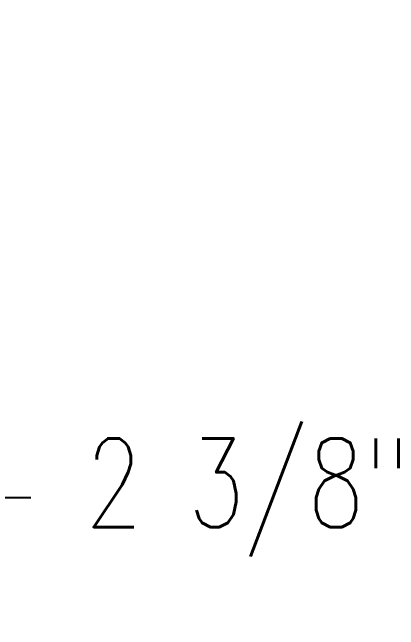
# Model space of a CAD drawing. Header units: millimetres. Extents: x 16200 to 32328, y 18593 to 29476.
# Drawn here: x 16753.4 to 16774.88, y 18865.31 to 18899.66 of the extents above; entities that cross this region are included whole.
import ezdxf

# ---------------------------------------------------------------- set-up
doc = ezdxf.new("R2010")
doc.units = ezdxf.units.MM
doc.header["$LTSCALE"] = 5
doc.layers.add('SPRAYFRONT-COILFRONT', color=3, linetype='Continuous')
doc.styles.add('SUBMITTAL', font='romans.shx', dxfattribs={"width": 0.75})
doc.dimstyles.new('SUBMITTAL', dxfattribs={"dimtxt": 0.09375, "dimasz": 0.09375, "dimexe": 0.03125, "dimexo": 0.0625, "dimgap": 0.0625, "dimtad": 0, "dimdec": 4, "dimzin": 4, "dimdsep": 46, "dimlunit": 4, "dimtxsty": 'SUBMITTAL', "dimcen": 0.09375, "dimclre": 6, "dimadec": 0, "dimazin": 0, "dimtfac": 1, "dimtdec": 0, "dimtofl": 0, "dimtmove": 0, "dimatfit": 3, "dimfxl": 0, "dimfrac": 2, "dimtolj": 1, "dimtzin": 4, "dimarcsym": 0})

# ---------------------------------------------------------------- blocks, each defined once
blk = doc.blocks.new('*D71')
at = {"layer": 'SPRAYFRONT-COILFRONT', "color": 6, "lineweight": -2}
for p, q in [((16744.565, 18896.844), (16744.565, 18869.843)), ((16742.246, 18890.058), (16742.246, 18869.843))]:
    blk.add_line(p, q, dxfattribs=at)
at = {"layer": 'SPRAYFRONT-COILFRONT', "color": 3, "lineweight": -2}
for p, q in [((16737.317, 18872.66), (16732.388, 18872.66)), ((16749.494, 18872.66), (16754.423, 18872.66))]:
    blk.add_line(p, q, dxfattribs=at)
at = {"layer": 'SPRAYFRONT-COILFRONT', "color": 3}
for points in [[(16737.317, 18873.481), (16737.317, 18871.838), (16742.246, 18872.66)], [(16749.494, 18873.481), (16749.494, 18871.838), (16744.565, 18872.66)]]:
    blk.add_solid(points, dxfattribs=at)
at = {"layer": 'SPRAYFRONT-COILFRONT', "color": 3, "insert": (16766.483, 18872.66), "char_height": 4.9294, "attachment_point": 5, "style": 'SUBMITTAL'}
blk.add_mtext('\\A1;2 3/8"', dxfattribs=at)

msp = doc.modelspace()

# ---------------------------------------------------------------- dimensions: what is measured, and where the dimension line sits
at = {"layer": 'SPRAYFRONT-COILFRONT', "color": 3}
dim = msp.add_linear_dim(base=(16742.2464, 18872.6597), p1=(16744.5647, 18899.6605), p2=(16742.2464, 18892.8745), dimstyle='SUBMITTAL', override={"dimscale": 70.42, "dimtxt": 0.07, "dimasz": 0.07, "dimexe": 0.04, "dimexo": 0.04, "dimgap": 0.03125, "dimdec": 3, "dimzin": 3, "dimclrd": 3, "dimclrt": 3, "dimtdec": 3, "dimtix": 1}, dxfattribs=at)
dim.commit()
dim.dimension.update_dxf_attribs({"geometry": '*D71', "text_midpoint": (16766.4829, 18872.6597), "dimtype": 160})

doc.saveas('drawing.dxf')
